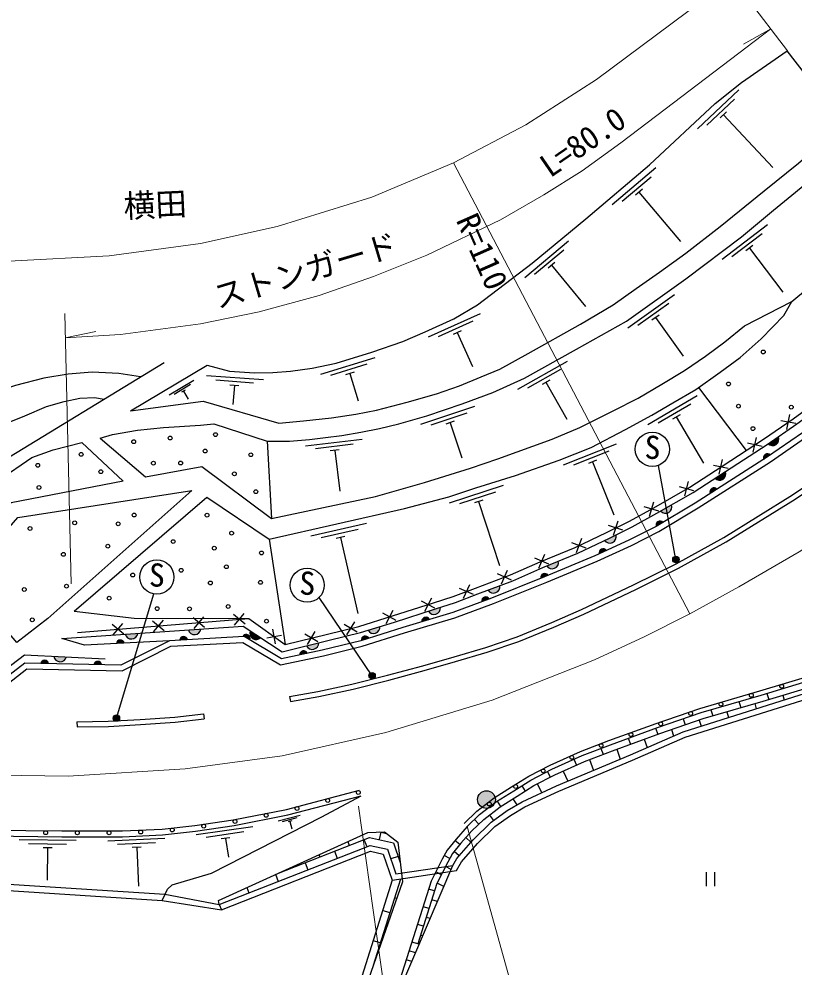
# Model space of a CAD drawing. Units: millimetres at full size, sheet at 1:1000; details may follow other scales. Extents: x 40000 to 680000, y 20000 to 380000.
# Drawn here: x 173936 to 235107, y 245677 to 320543 of the extents above; entities that cross this region are included whole.
import ezdxf
from ezdxf.enums import TextEntityAlignment as Align

# ---------------------------------------------------------------- set-up
doc = ezdxf.new("R2010")
doc.units = ezdxf.units.MM
doc.header["$LTSCALE"] = 1000
doc.linetypes.add('CHAIN', pattern=[18.5, 12, -1.5, 3.5, -1.5])
for name, color, linetype, lineweight in [('M-BGD', 7, 'Continuous', 25), ('M-BGD-EXST', 7, 'Continuous', 25), ('M-BMK', 2, 'CHAIN', 13), ('M-BMK-OTRS', 5, 'Continuous', 25), ('M-STR-HTXT', 7, 'Continuous', 13)]:
    doc.layers.add(name, color=color, linetype=linetype, lineweight=lineweight)
doc.styles.add('ＭＳ ゴシック', font='')
doc.styles.get('ＭＳ ゴシック').set_extended_font_data('MS Gothic')

msp = doc.modelspace()

# ---------------------------------------------------------------- hatches: boundary and pattern name
at = {"layer": 'M-BGD'}
for points in [[(233056, 287000), (233871, 287563, -0.82183)], [(232719, 285756), (233233, 286112, 0.84072)], [(229699, 284808), (228867, 284271, 0.82183)], [(228493, 283082), (229021, 283418, 0.84072)], [(224589, 281684), (225448, 282179, -0.82183)], [(224237, 280458), (224772, 280783, 0.84072)], [(221058, 279787), (220162, 279364, 0.82183)], [(219727, 278301), (220296, 278562, 0.84072)], [(216503, 277728), (215587, 277349, 0.82183)], [(215118, 276365), (215695, 276605, 0.84072)], [(210965, 275446), (211891, 275798, -0.82183)], [(210466, 274531), (211053, 274749, 0.84072)], [(207198, 274079), (206253, 273778, 0.82183)], [(206327, 273124), (205728, 272944, -0.84072)], [(201483, 272279), (202430, 272572, -0.82183)], [(183308, 272025), (182319, 271958, 0.82183)], [(187242, 271526), (186618, 271492, -0.84072)], [(188296, 272367), (187308, 272300, 0.82183)], [(192162, 271509), (191626, 271831, -0.84072)], [(193016, 271686), (192188, 272230, 0.82183)], [(201551, 271643), (200955, 271454, -0.84072)], [(182250, 271256), (181625, 271222, -0.84072)], [(196637, 271054), (197599, 271289, -0.82183)], [(196087, 270313), (196700, 270444, 0.84072)], [(176275, 269635), (175650, 269648, -0.84072)], [(176695, 270217), (177684, 270167, -0.82183)], [(180471, 269547), (179845, 269560, -0.84072)], [(211534, 258898, -1), (210134, 258898, -1)]]:
    msp.add_hatch(color=256, dxfattribs=at).paths.add_polyline_path(points)
at = {"layer": 'M-BGD-EXST'}
for points in [[(226004, 277975, -1), (225565, 277736, -1)], [(202029, 268801, -1), (201590, 268562, -1)], [(181853, 265454, -1), (181414, 265215, -1)]]:
    msp.add_hatch(color=256, dxfattribs=at).paths.add_polyline_path(points)

# ---------------------------------------------------------------- linework, layer by layer
at = {"layer": 'M-BGD'}
for p, q in [((230758, 314943), (227477, 311863)), ((230416, 314211), (228229, 312157)), ((229783, 313205), (229273, 312726)), ((229528, 312965), (233434, 308806)), ((224204, 308774), (220763, 305874)), ((223824, 308061), (221530, 306128)), ((223138, 307091), (222603, 306640)), ((222870, 306865), (226143, 302981)), ((233012, 304279), (229429, 301556)), ((232596, 303586), (230207, 301771)), ((217312, 302987), (213849, 300113)), ((231862, 302652), (231304, 302228)), ((216926, 302277), (214618, 300361)), ((231583, 302440), (234215, 298975)), ((216233, 301312), (215694, 300865)), ((215963, 301088), (218658, 297842)), ((225665, 298753), (222002, 296139)), ((225229, 298073), (222786, 296331)), ((210324, 297252), (206221, 295404)), ((209763, 296671), (207028, 295438)), ((224467, 297161), (223897, 296754)), ((224182, 296958), (226345, 293924)), ((208838, 295925), (208200, 295637)), ((208519, 295781), (209733, 293086)), ((202028, 293779), (197723, 292470)), ((217194, 293486), (213272, 291280)), ((201398, 293274), (198528, 292401)), ((216687, 292857), (214072, 291386)), ((187728, 291987), (185796, 290834)), ((193225, 292040), (188737, 292369)), ((192455, 291796), (189463, 292015)), ((200385, 292652), (199715, 292449)), ((200050, 292550), (200708, 290385)), ((215832, 292032), (215222, 291688)), ((187483, 291666), (186195, 290897)), ((187066, 291242), (186766, 291063)), ((191286, 291581), (190588, 291632)), ((190937, 291606), (190828, 290110)), ((215527, 291860), (217176, 288928)), ((227574, 291445), (231326, 286466)), ((186916, 291153), (187300, 290509)), ((227455, 290771), (223573, 288495)), ((209899, 289950), (205635, 288511)), ((226960, 290133), (224372, 288615)), ((209284, 289426), (206442, 288466)), ((226120, 289292), (225516, 288938)), ((225818, 289115), (227956, 285469)), ((234551, 288133), (234765, 289303)), ((208291, 288774), (207627, 288550)), ((207959, 288662), (208892, 285898)), ((235243, 288606), (234067, 288821)), ((231890, 286337), (232135, 287500)), ((193524, 287197), (193857, 281108)), ((201017, 287347), (196550, 286802)), ((200308, 286958), (197331, 286595)), ((221071, 286970), (216893, 285299)), ((232595, 286790), (231424, 287037)), ((199203, 286521), (198508, 286436)), ((198856, 286479), (199248, 283260)), ((220486, 286413), (217701, 285299)), ((219530, 285707), (218880, 285447)), ((219205, 285577), (220878, 281393)), ((229913, 285040), (228744, 285292)), ((229207, 284590), (229457, 285752)), ((226482, 282873), (226791, 284021)), ((212160, 283703), (207885, 282298)), ((211542, 283184), (208692, 282247)), ((227211, 283287), (226056, 283597)), ((210543, 282540), (209878, 282321)), ((210210, 282430), (211866, 277394)), ((223694, 281282), (224031, 282422)), ((224433, 281678), (223286, 282017)), ((220848, 279791), (221221, 280921)), ((201370, 280692), (196982, 279694)), ((200705, 280233), (197779, 279568)), ((221599, 280164), (220463, 280539)), ((193690, 279458), (194950, 271156)), ((199650, 279686), (198967, 279530)), ((199309, 279608), (200675, 273600)), ((217948, 278413), (218350, 279532)), ((218708, 278766), (217583, 279171)), ((215748, 277500), (214643, 277958)), ((214972, 277184), (215427, 278283)), ((212014, 275934), (212501, 277019)), ((212799, 276227), (211708, 276717)), ((209809, 275090), (208717, 275578)), ((209024, 274795), (209509, 275881)), ((205967, 273775), (206513, 274831)), ((206767, 274024), (205705, 274574)), ((187753, 272419), (188523, 273326)), ((191779, 272743), (190867, 273518)), ((190943, 272680), (191713, 273587)), ((203715, 273052), (202657, 273610)), ((202913, 272809), (203467, 273861)), ((182210, 271962), (181299, 272736)), ((181375, 271898), (182144, 272805)), ((185400, 272222), (184488, 272996)), ((184564, 272159), (185334, 273066)), ((188589, 272483), (187677, 273257)), ((200630, 272114), (199607, 272733)), ((199815, 271918), (200431, 272936)), ((193491, 271680), (194663, 271879)), ((194171, 271191), (193971, 272370)), ((197522, 271351), (196499, 271971)), ((196706, 271156), (197323, 272173)), ((232969, 267289), (233113, 266812)), ((195297, 267035), (195366, 266641)), ((230760, 266639), (230900, 266161)), ((234216, 267144), (234331, 266761)), ((228550, 265993), (228690, 265515)), ((229795, 265838), (229929, 265380)), ((232005, 266484), (232126, 266070)), ((178515, 265043), (178521, 264643)), ((188511, 265670), (188555, 265272)), ((226361, 265281), (226522, 264810)), ((227611, 265183), (227775, 264705)), ((224184, 264531), (224354, 264063)), ((225433, 264437), (225607, 263929)), ((222021, 263741), (222192, 263273)), ((223273, 263668), (223514, 263007)), ((219861, 262940), (220039, 262475)), ((221110, 262878), (221397, 262092)), ((217726, 262080), (217932, 261627)), ((218962, 262066), (219289, 261208)), ((215639, 261108), (215869, 260667)), ((216884, 261151), (217247, 260353)), ((213625, 259996), (213885, 259572)), ((214846, 260136), (215205, 259446)), ((211676, 258769), (211944, 258349)), ((212915, 258968), (213229, 258476)), ((196134, 257640), (194393, 257185)), ((211061, 257677), (211384, 257255)), ((195874, 257448), (194713, 257145)), ((195460, 257215), (195189, 257145)), ((195324, 257180), (195476, 256600)), ((209885, 257326), (210230, 256967)), ((192384, 256760), (187931, 256107)), ((191685, 256354), (188717, 255919)), ((202496, 256326), (202365, 255741)), ((202420, 256343), (202948, 256226)), ((178451, 255658), (173951, 255709)), ((177697, 255366), (174697, 255400)), ((185447, 255823), (180952, 255617)), ((184712, 255489), (181715, 255352)), ((190591, 255890), (189898, 255789)), ((190245, 255840), (190462, 254355)), ((199883, 255592), (200003, 255286)), ((201166, 255743), (201386, 255184)), ((208733, 255358), (208346, 255670)), ((209610, 255531), (209198, 255894)), ((176544, 255079), (175844, 255087)), ((176194, 255083), (176165, 252525)), ((183577, 255136), (182877, 255104)), ((183227, 255120), (183367, 252058)), ((197605, 254551), (197676, 254373)), ((198839, 254829), (199058, 254271)), ((208674, 254466), (208274, 254788)), ((196512, 253916), (196731, 253358)), ((203858, 254413), (203290, 254222)), ((203981, 254236), (203924, 254217)), ((207936, 254244), (207499, 254483)), ((195328, 253511), (195348, 253460)), ((203068, 241729), (208177, 253703)), ((203692, 253028), (208177, 253703)), ((207271, 252958), (206828, 253184)), ((208042, 253388), (207603, 253611)), ((228170, 253180), (228170, 252062)), ((228836, 253180), (228836, 252062)), ((194185, 253003), (194404, 252444)), ((204046, 252626), (201894, 245792)), ((207467, 252039), (206940, 252306)), ((191912, 251950), (192077, 251531)), ((206739, 251688), (206265, 251839)), ((185233, 250934), (189914, 250199)), ((185459, 251421), (189749, 250618)), ((203747, 251102), (203583, 251154)), ((206960, 250852), (206519, 250991)), ((189749, 250618), (189914, 250199)), ((203207, 249962), (202635, 250142)), ((206298, 250294), (205824, 250444)), ((206383, 249500), (206078, 249596)), ((202923, 248741), (202832, 248770)), ((205857, 248899), (205383, 249049)), ((205172, 248348), (205162, 248351)), ((205806, 248148), (205637, 248201)), ((202457, 247577), (201884, 247758)), ((205518, 247472), (204941, 247654)), ((202099, 246379), (202081, 246385)), ((205230, 246796), (204721, 246957)), ((204941, 246120), (204500, 246259))]:
    msp.add_line(p, q, dxfattribs=at)
for points in [[(182748, 289598), (188800, 293208), (190559, 292737), (192537, 292592), (193961, 292618), (195372, 292724), (197085, 292961), (198962, 293369), (201796, 294231), (204232, 295075), (205989, 295848), (208256, 296869), (210114, 297965), (214445, 301257), (218665, 304760), (223713, 309014), (228871, 313857), (230949, 315514), (234571, 318037)], [(182748, 289598), (188487, 290371), (194438, 288620), (196402, 288800), (198613, 289037), (200518, 289328), (202145, 289648), (204563, 290280), (206901, 290950), (208694, 291573), (210424, 292290), (211885, 292896), (214127, 294133), (218244, 296444), (220843, 297958), (222656, 299263), (224483, 300539), (226557, 302036), (229278, 304159), (232751, 306968), (235461, 309160), (237274, 310747), (238945, 312295)], [(180343, 287428), (181327, 287723), (183300, 288081), (185356, 288285), (188252, 288476), (189316, 288571), (193524, 287197), (195281, 287211), (196878, 287342), (198128, 287502), (199424, 287652), (200918, 287924), (202393, 288206), (203906, 288572), (206121, 289202), (208916, 290146), (211334, 291052), (213828, 292166), (217932, 294475), (221883, 296669), (226568, 300011), (230961, 303349), (233485, 305441), (237125, 308428)], [(180343, 287428), (183921, 284399), (188360, 285204), (193857, 281108), (202065, 282828), (205936, 283952), (209568, 285058), (211725, 285795), (216012, 287363), (218205, 288273), (220820, 289587), (222801, 290610), (224669, 291698), (226456, 292785), (228109, 293926), (229656, 295037), (231204, 296311), (234937, 298222), (237253, 300163), (240301, 302889), (243777, 305953)], [(183527, 292272), (181831, 292540), (179718, 292663), (177809, 292482), (175896, 292184), (173666, 291587), (170691, 290652), (167127, 289663), (163924, 289018), (161683, 288846), (159732, 288965), (158532, 289173), (157548, 289484), (156016, 290263), (154287, 291344), (152187, 292822), (150042, 294436), (148540, 295641), (145864, 297801), (143572, 299798), (142453, 300904)], [(177331, 271615), (191632, 272596), (194699, 270579), (198407, 271487), (200901, 272099), (203565, 272923), (206803, 273953), (208379, 274460), (210146, 275135), (212914, 276187), (215270, 277217), (218033, 278361), (220533, 279539), (222343, 280451), (224281, 281506), (227135, 283153), (229700, 284809), (232985, 286951), (235329, 288569), (238268, 290709), (241852, 293585), (244204, 295555), (248686, 299508)], [(178567, 272087), (192081, 273191), (194950, 271156), (198288, 271972), (200768, 272581), (203415, 273401), (206651, 274430), (208213, 274931), (209968, 275602), (212725, 276650), (215074, 277677), (217831, 278819), (220314, 279989), (222110, 280894), (224036, 281942), (226875, 283580), (229427, 285228), (232706, 287366), (235040, 288977), (237965, 291106), (241534, 293971), (243878, 295934), (248383, 299906)], [(249255, 298761), (245798, 295697), (242701, 293048), (239808, 290745), (235765, 287868), (233004, 285953), (227294, 282319), (224232, 280455), (222078, 279382), (219386, 278144), (215426, 276493), (211224, 274813), (208186, 273683), (204227, 272493), (200911, 271439), (197876, 270694), (194655, 270008), (191720, 271774), (185815, 271447), (179112, 271087), (177331, 271615)], [(172712, 267787), (174561, 269221), (182085, 269063), (185933, 271003), (191607, 271317), (194575, 269531), (197977, 270256), (201032, 271006), (204360, 272063), (208329, 273256), (211386, 274393), (215596, 276076), (219567, 277732), (222272, 278976), (224450, 280061), (227532, 281937), (233253, 285579), (236024, 287500), (240078, 290385), (242988, 292701), (246094, 295357), (249528, 298402)], [(178298, 273781), (188753, 282784), (193690, 279458), (204376, 281888), (207857, 282815), (209991, 283516), (213136, 284498), (216561, 285705), (219088, 286715), (221812, 288118), (223894, 289262), (225549, 290233), (227358, 291291), (229278, 292659), (230867, 293805), (232520, 295296), (233432, 296224), (234298, 297136), (234937, 298222)], [(195297, 267035), (197513, 267427), (200214, 268013), (203018, 268723), (205805, 269474), (208271, 270185), (210781, 270919), (213247, 271752), (215995, 272875), (218344, 273902), (222436, 275853), (225802, 277526), (229560, 279594), (234987, 282965), (239601, 286057), (245065, 289879), (248607, 292628), (251864, 295336)], [(195366, 266641), (197590, 267034), (200305, 267624), (203119, 268336), (205913, 269088), (208382, 269801), (210901, 270537), (213387, 271377), (216151, 272506), (218510, 273538), (222611, 275493), (225987, 277172), (229762, 279248), (235204, 282629), (239827, 285727), (245303, 289557), (248857, 292316), (252106, 295018)], [(172072, 285313), (185399, 293409)], [(159367, 286807), (163303, 286130), (165026, 286194), (167982, 286863), (171329, 287988), (172892, 288588), (174392, 289200), (176119, 289938), (177507, 290338), (178744, 290600), (179932, 290638), (180631, 290512)], [(169420, 282052), (172309, 284124), (174954, 285910), (176646, 286506), (178909, 287101), (182150, 284052), (173309, 282338), (168728, 278287)], [(209308, 256772), (210288, 257713), (211636, 258743), (212984, 259604), (214338, 260433), (216002, 261297), (218377, 262375), (220612, 263226), (224344, 264589), (227789, 265771), (232520, 267154), (236820, 268449), (244160, 270640), (246858, 271454), (248455, 272038), (252008, 273668), (253287, 274600), (254768, 275854), (255872, 276995), (256637, 277999), (257264, 278964)], [(209066, 257024), (210060, 257979), (211436, 259030), (212799, 259900), (214166, 260738), (215849, 261611), (218242, 262699), (220490, 263554), (224227, 264919), (227684, 266104), (232421, 267489), (236720, 268784), (244060, 270975), (246747, 271786), (248322, 272361), (251830, 273972), (253071, 274876), (254528, 276110), (255606, 277224), (256351, 278200)], [(185815, 271447), (181983, 269516), (174412, 269674), (172570, 268246), (170596, 268359), (168040, 268565), (165240, 268828), (163116, 269073), (160740, 269394), (158616, 269676), (155834, 270089), (153428, 270521), (150525, 271069), (149134, 271388), (146503, 272027), (143364, 272853), (140733, 273529), (136928, 274736), (134892, 275312), (132703, 276042), (131634, 276448)], [(133204, 276747), (133575, 276632), (134792, 276184), (136509, 275633), (138251, 275070), (140185, 274417), (142561, 273710), (144597, 273172), (146288, 272724), (148504, 272135), (150932, 271594), (152623, 271184), (154814, 270787), (156314, 270492), (158428, 270133), (160796, 269782), (163114, 269533), (165950, 269159), (168518, 268945), (172245, 268731), (174373, 270334), (180740, 270013)], [(178298, 273781), (183036, 273222), (192081, 273191)], [(208177, 253703), (208482, 254247), (209789, 255735), (211209, 257130), (212473, 258029), (213657, 258729), (216365, 259983), (222191, 262425), (226363, 264262), (235598, 267159), (247456, 270774), (249714, 271726), (252090, 272702)], [(209668, 256427), (210613, 257334), (211922, 258335), (213248, 259182), (214583, 260000), (216219, 260849), (218568, 261916), (220786, 262759), (224510, 264120), (227940, 265296), (232662, 266676), (236963, 267972), (244303, 270163), (247016, 270981), (248645, 271577), (252261, 273236)], [(189914, 250199), (201683, 254817), (202690, 254593), (203386, 252527), (208461, 253290), (208851, 253985), (210117, 255426), (211499, 256784), (212718, 257651), (213866, 258330), (216546, 259571), (222369, 262011), (226522, 263840), (235731, 266729), (247609, 270351), (249887, 271310), (252167, 272247), (255967, 272200)], [(128517, 265247), (136527, 262469), (140894, 261070), (144637, 259975), (150046, 258546), (153444, 257782), (155604, 257351), (158732, 256984), (162394, 256594), (165497, 256362), (171585, 256036), (177325, 255971), (182118, 255971), (185265, 256115), (187866, 256401), (190921, 256848), (195145, 257691), (200936, 259203)], [(129744, 265298), (136670, 262896), (141026, 261501), (144758, 260408), (150153, 258983), (153538, 258222), (155674, 257795), (158782, 257431), (162435, 257042), (165526, 256811), (171599, 256486), (177328, 256421), (182108, 256421), (185230, 256564), (187809, 256847), (190844, 257292), (195044, 258130), (200823, 259638)], [(178515, 265043), (180987, 265081), (183493, 265219), (186240, 265419), (188511, 265670)], [(178521, 264643), (181001, 264681), (183519, 264819), (186276, 265021), (188555, 265272)], [(186033, 252164), (189129, 253100), (197848, 257526), (200936, 259203)], [(189749, 250618), (189682, 250932), (201465, 256314), (202786, 256355), (203827, 255528), (204201, 252402), (200389, 241477), (197229, 232675)], [(209308, 256772), (208433, 255779), (207736, 254914), (207338, 254190), (206463, 252466), (202948, 241352)], [(209668, 256427), (208814, 255458), (208151, 254636), (207779, 253957), (206926, 252277), (205416, 247504)], [(194409, 253091), (201598, 255912), (203496, 255488), (204016, 253944)], [(189749, 250618), (201647, 255287), (203035, 254977), (203692, 253028)], [(139433, 251663), (159929, 253059), (173544, 252193), (185459, 251421)], [(139467, 251164), (159931, 252558), (173512, 251694), (185233, 250934)], [(203386, 252527), (199968, 241672), (200389, 241477)], [(185233, 250934), (185648, 251829), (186033, 252164)]]:
    msp.add_lwpolyline(points, dxfattribs=at)
msp.add_lwpolyline([(169546, 276252), (173834, 281180), (187584, 283318), (176214, 273206), (173779, 271316)], close=True, dxfattribs=at)
for centre, radius in [((232679, 294246), 150), ((229935, 291722), 150), ((230719, 289967), 150), ((234890, 289889), 150), ((231864, 288196), 150), ((185865, 287450), 150), ((189452, 287719), 150), ((182991, 287158), 150), ((178847, 286158), 150), ((188634, 286422), 150), ((192233, 286130), 150), ((175419, 285298), 150), ((184545, 285465), 150), ((186695, 285476), 150), ((180397, 284789), 150), ((190936, 284624), 150), ((175516, 283547), 150), ((192630, 283211), 150), ((183031, 281369), 150), ((188781, 281355), 150), ((178333, 280752), 150), ((181769, 280672), 150), ((174810, 280306), 150), ((190717, 279937), 150), ((186102, 279274), 150), ((180950, 278914), 150), ((189351, 278757), 150), ((193077, 278373), 150), ((177444, 278263), 150), ((186734, 277008), 150), ((190306, 277286), 150), ((182914, 276630), 150), ((174354, 275489), 150), ((177685, 275754), 150), ((189041, 276004), 150), ((192998, 276053), 150), ((181057, 274810), 150), ((184842, 273982), 150), ((187397, 273958), 150), ((190451, 274145), 150), ((174987, 273097), 150), ((193475, 272992), 150), ((231737, 267133), 150), ((234133, 267848), 150), ((229337, 266432), 150), ((226949, 265694), 150), ((224584, 264883), 150), ((222234, 264032), 150), ((219889, 263165), 150), ((217572, 262230), 150), ((215311, 261164), 150), ((213138, 259932), 150), ((200720, 259456), 150), ((210834, 258898), 700), ((195882, 258194), 150), ((198301, 258825), 150), ((211056, 258551), 150), ((193441, 257657), 150), ((188517, 256799), 150), ((190989, 257168), 150), ((176043, 256285), 150), ((178543, 256271), 150), ((181043, 256271), 150), ((183541, 256336), 150), ((186035, 256501), 150)]:
    msp.add_circle(centre, radius, dxfattribs=at)
for centre, radius, start, end in [((233408, 287362), 505, 225.79325, 23.45144), ((233007, 285889), 318, 44.62376, 204.84149), ((229230, 284622), 505, 224.02029, 21.67848), ((228786, 283204), 318, 42.36796, 202.5857), ((224970, 282017), 505, 221.15683, 18.81502), ((224533, 280574), 318, 41.23174, 201.44947), ((220568, 279664), 505, 216.4024, 14.06059), ((220034, 278382), 318, 34.59707, 194.81481), ((216008, 277629), 505, 213.65962, 11.31781), ((215428, 276435), 318, 32.51901, 192.73674), ((211393, 275714), 505, 211.98338, 9.64157), ((210778, 274589), 318, 30.30358, 190.52131), ((206696, 274022), 505, 208.81228, 6.47047), ((206043, 272982), 318, 26.61573, 186.83346), ((201928, 272519), 505, 208.36092, 6.01911), ((182807, 272089), 505, 195.09365, 352.75184), ((186933, 271454), 318, 13.0605, 173.27823), ((187795, 272431), 505, 195.09365, 352.75184), ((191866, 271623), 318, 338.85595, 139.07368), ((192656, 272040), 505, 157.84973, 315.50792), ((201270, 271496), 318, 27.5142, 187.73193), ((181940, 271184), 318, 12.96871, 173.18644), ((197095, 271266), 505, 204.92132, 2.57952), ((196405, 270325), 318, 21.90851, 182.12624), ((175961, 269587), 318, 8.69368, 168.91141), ((177194, 270290), 505, 188.28601, 345.9442), ((180157, 269499), 318, 8.69368, 168.91141)]:
    msp.add_arc(centre, radius, start, end, dxfattribs=at)
at = {"layer": 'M-BGD-EXST'}
for p, q in [((225784, 277855), (224401, 285294)), ((181633, 265334), (184582, 275145)), ((201809, 268682), (197637, 274871))]:
    msp.add_line(p, q, dxfattribs=at)
for centre, radius in [((223931, 286559), 1350), ((184817, 276474), 1350), ((225784, 277855), 250), ((196686, 275830), 1350), ((201809, 268682), 250), ((181633, 265334), 250)]:
    msp.add_circle(centre, radius, dxfattribs=at)
at = {"layer": 'M-BMK'}
msp.add_lwpolyline([(168583, 260906), (177809, 260742), (187060, 261320), (194697, 262367), (202900, 264210), (211292, 266758), (219360, 269946), (223288, 271751), (226877, 273581), (230739, 275696), (235503, 278468), (240521, 281746), (247577, 286682), (254445, 291948)], dxfattribs=at)
at = {"layer": 'M-BMK-OTRS'}
msp.add_line((266440, 276203), (234571, 318037), dxfattribs=at)
at = {"layer": 'M-STR-HTXT'}
for p, q in [((234583, 318021), (228624, 325870)), ((233269, 319752), (231126, 318554)), ((208234, 309174), (226877, 273581)), ((178052, 275949), (177548, 297296)), ((177593, 295367), (180000, 295853)), ((204946, 228276), (200743, 258381)), ((209308, 256772), (216857, 229632))]:
    msp.add_line(p, q, dxfattribs=at)
for points in [[(230227, 323758), (219530, 315760), (213943, 312192), (208234, 309174), (201789, 306481), (194325, 304155), (188269, 302810), (181057, 301841), (173147, 301416), (166688, 301954), (159447, 302900), (153299, 304312), (148474, 305773), (142193, 308175), (126489, 314713), (111930, 320719), (104336, 323207), (98918, 324686), (94300, 325757), (89803, 326683), (84402, 327546), (78332, 328291), (75306, 328566)], [(177593, 295367), (181943, 295626), (188258, 296457), (192882, 297414), (197635, 298699), (201919, 300194), (206131, 301903), (211953, 304691), (215351, 306645), (218399, 308562), (221442, 310764), (224931, 313422), (233269, 319752)]]:
    msp.add_lwpolyline(points, dxfattribs=at)

# ---------------------------------------------------------------- texts
at = {"layer": 'M-BGD-EXST', "style": 'ＭＳ ゴシック'}
for p in [(223276, 285266), (184162, 275182), (196031, 274537)]:
    msp.add_text('S', height=1833, rotation=358.508, dxfattribs=at).set_placement(p, align=Align.BOTTOM_LEFT)
at = {"layer": 'M-STR-HTXT', "style": 'ＭＳ ゴシック'}
for s, rotation, p in [('L=80.0', 34.439, (216172, 307501)), ('横田', 2.705, (182262, 304288)), ('R=110', 293.854, (207897, 304436)), ('ストンガード', 16.654, (189774, 297122))]:
    msp.add_text(s, height=1833, rotation=rotation, dxfattribs=at).set_placement(p, align=Align.BOTTOM_LEFT)

doc.saveas('drawing.dxf')
